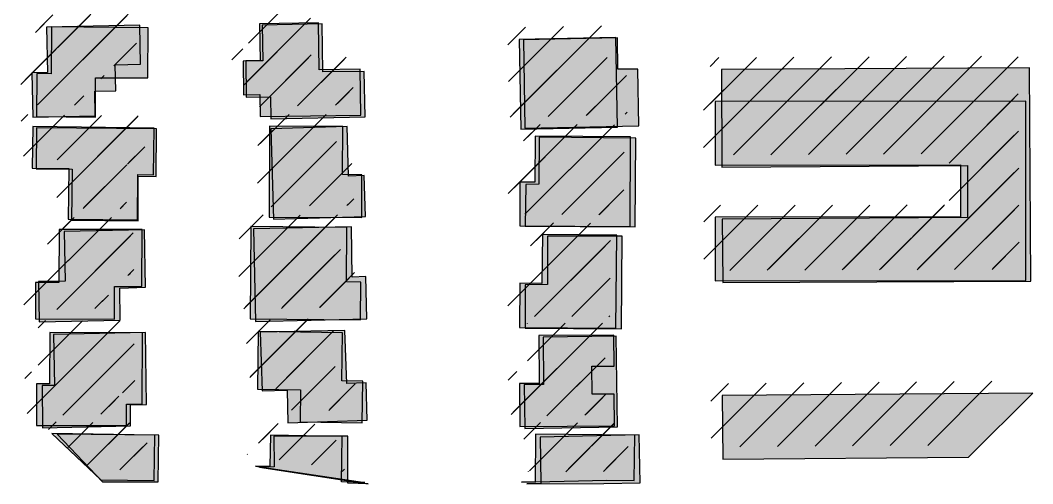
# Model space of a CAD drawing. Extents: x 6438959 to 7279357, y 1424492 to 2039161.
# Drawn here: x 6786033 to 6786643, y 1739742 to 1740022 of the extents above; entities that cross this region are included whole.
import ezdxf

# ---------------------------------------------------------------- set-up
doc = ezdxf.new("R2010")
doc.units = 21
doc.layers.add('BUILDINGS', color=9, linetype='Continuous')

msp = doc.modelspace()

# ---------------------------------------------------------------- hatches: boundary and pattern name
at = {"layer": 'BUILDINGS_HATCH'}
for points in [[(6786167.66, 1739997.02), (6786167.94, 1739976.7), (6786177.73, 1739976.82), (6786177.92, 1739963.53), (6786238.41, 1739964.39), (6786238.03, 1739992.13), (6786213.31, 1739991.79), (6786212.91, 1740019.93), (6786177.55, 1740019.46), (6786177.88, 1739997.18)], [(6786241.05, 1739963.47), (6786240.53, 1739990.77), (6786215.64, 1739990.57), (6786215.11, 1740019.33), (6786179.08, 1740018.67), (6786179.55, 1739997.19), (6786169.3, 1739997.11), (6786169.48, 1739975.26), (6786184.12, 1739975.38), (6786184.23, 1739962.27)], [(6786040.44, 1739989.82), (6786040.98, 1739963.21), (6786078.67, 1739963.99), (6786078.37, 1739978.85), (6786090.94, 1739979.1), (6786090.63, 1739994.75), (6786105.92, 1739995.06), (6786105.44, 1740018.5), (6786049.32, 1740017.39), (6786049.87, 1739990.01)], [(6786078.76, 1739963.23), (6786078.86, 1739986.9), (6786110.21, 1739986.79), (6786110.55, 1740017.02), (6786052.25, 1740017.63), (6786052.19, 1739989.23), (6786043.4, 1739989.52), (6786043.32, 1739963.67)], [(6786333.74, 1740010.03), (6786334.76, 1739956.04), (6786392.87, 1739957.14), (6786391.87, 1740011.09)], [(6786337.19, 1739956.61), (6786405.73, 1739957.9), (6786405.15, 1739992.12), (6786393.14, 1739992.02), (6786392.99, 1740010.96), (6786336.46, 1740009.76)], [(6786641.72, 1739864.43), (6786640.96, 1739992.96), (6786455.54, 1739991.81), (6786455.73, 1739933.18), (6786603.66, 1739934.03), (6786603.62, 1739902.72), (6786455.99, 1739901.87), (6786456.3, 1739863.64)], [(6786451.81, 1739864.62), (6786638.79, 1739864.88), (6786638.64, 1739972.84), (6786451.66, 1739972.55), (6786451.71, 1739934.24), (6786599.41, 1739934.43), (6786599.46, 1739903.16), (6786451.76, 1739902.93)], [(6786040.73, 1739932.55), (6786062.7, 1739932.29), (6786062.34, 1739901.78), (6786103.97, 1739901.28), (6786104.3, 1739928.66), (6786113.73, 1739928.52), (6786114.09, 1739956.67), (6786041.02, 1739957.57)], [(6786104.47, 1739900.81), (6786104.54, 1739927.76), (6786115.38, 1739927.48), (6786115.44, 1739956.25), (6786043.37, 1739956.75), (6786042.99, 1739931.99), (6786064.67, 1739931.8), (6786064.33, 1739901.21)], [(6786183.22, 1739903.06), (6786239, 1739902.71), (6786239.17, 1739928.53), (6786227.36, 1739928.62), (6786227.57, 1739957.53), (6786183.56, 1739957.82)], [(6786230.26, 1739957.55), (6786184.28, 1739956.08), (6786185.9, 1739901.84), (6786241.25, 1739903.39), (6786240.46, 1739928.14), (6786231.09, 1739927.7)], [(6786334.07, 1739897.78), (6786400.48, 1739897.41), (6786400.8, 1739951.38), (6786343.44, 1739951.71), (6786343.29, 1739923.96), (6786334.24, 1739923.99)], [(6786403.59, 1739897.07), (6786404.03, 1739950.6), (6786345.73, 1739951.22), (6786345.67, 1739922.81), (6786337.76, 1739922.75), (6786337.38, 1739897.62)], [(6786042.61, 1739841.72), (6786090.16, 1739841.63), (6786090.2, 1739861.19), (6786106.7, 1739861.18), (6786106.77, 1739895.59), (6786056.85, 1739895.65), (6786056.79, 1739863.57), (6786042.64, 1739863.6)], [(6786044.42, 1739864.27), (6786044.91, 1739839.88), (6786093.53, 1739841), (6786093.38, 1739860.3), (6786108.9, 1739860.79), (6786108.32, 1739895.38), (6786060, 1739894.26), (6786060.53, 1739864.4)], [(6786171.83, 1739841.75), (6786238.21, 1739841.24), (6786238.41, 1739863.93), (6786229.77, 1739864), (6786230.03, 1739896.85), (6786172.25, 1739897.29)], [(6786173.93, 1739895.92), (6786174.98, 1739840.21), (6786242.05, 1739841.86), (6786241.54, 1739867.34), (6786233.35, 1739866.91), (6786232.81, 1739897.13)], [(6786333.87, 1739836.64), (6786391.99, 1739836.13), (6786392.5, 1739892.1), (6786347.71, 1739892.46), (6786347.45, 1739863.11), (6786334.12, 1739863.22)], [(6786395.3, 1739835.83), (6786395.73, 1739891.54), (6786350.91, 1739891.54), (6786350.85, 1739862.41), (6786337.38, 1739862.3), (6786337.3, 1739836.08)], [(6786043.26, 1739777.56), (6786097.48, 1739777.5), (6786097.49, 1739790.39), (6786106.93, 1739790.39), (6786106.98, 1739833.4), (6786051.21, 1739833.48), (6786051.17, 1739802.61), (6786043.29, 1739802.61)], [(6786108.83, 1739833.48), (6786053.47, 1739832.3), (6786054.02, 1739801.72), (6786046.69, 1739801.66), (6786046.9, 1739776.17), (6786099.91, 1739777.33), (6786099.81, 1739790.08), (6786109.48, 1739790.16)], [(6786176.25, 1739799.37), (6786202.18, 1739798.96), (6786201.87, 1739779.81), (6786239.19, 1739779.24), (6786239.6, 1739804.26), (6786227.03, 1739804.48), (6786227.47, 1739833.4), (6786176.78, 1739834.19)], [(6786230.06, 1739802.8), (6786228.92, 1739834.83), (6786177.96, 1739833.69), (6786179.13, 1739798.37), (6786194.06, 1739798.86), (6786194.52, 1739779.2), (6786242.25, 1739780.69), (6786241.78, 1739803.26)], [(6786334.09, 1739777), (6786391.07, 1739777.24), (6786390.97, 1739796.47), (6786377.61, 1739796.4), (6786377.53, 1739813.18), (6786390.89, 1739813.25), (6786390.82, 1739832.01), (6786345.62, 1739831.82), (6786345.74, 1739802.87), (6786333.97, 1739802.81)], [(6786392.12, 1739831.43), (6786348.18, 1739830.71), (6786348.41, 1739802.31), (6786336.7, 1739802.21), (6786337.21, 1739775.64), (6786392.86, 1739776.82)], [(6786642.86, 1739797.08), (6786455.98, 1739795.55), (6786456.29, 1739757.32), (6786604.22, 1739758.53)], [(6786081.9, 1739744.89), (6786114.1, 1739744.46), (6786114.46, 1739771.81), (6786052.41, 1739772.65)], [(6786082.91, 1739743.7), (6786116.59, 1739743.61), (6786116.95, 1739771.65), (6786055.72, 1739772.24)], [(6786240.89, 1739743.28), (6786226.77, 1739743.53), (6786227.28, 1739770.91), (6786184.09, 1739771.69), (6786183.75, 1739752.93), (6786175.1, 1739753.12)], [(6786242.86, 1739742.46), (6786230.56, 1739742.72), (6786230.62, 1739771.12), (6786186.09, 1739771.12), (6786186.24, 1739752.55), (6786177.45, 1739752.48)], [(6786386.56, 1739744.55), (6786403.05, 1739744.39), (6786403.3, 1739771.77), (6786343.59, 1739772.3), (6786343.33, 1739743.35), (6786335.1, 1739743.43)], [(6786406.61, 1739743.07), (6786406.08, 1739771.83), (6786346.33, 1739770.61), (6786346.85, 1739742.58), (6786338.36, 1739742.51), (6786384.64, 1739742.53)]]:
    msp.add_hatch(color=251, dxfattribs=at).paths.add_polyline_path(points)
at = {"layer": 'BUILDINGS_SHADOW'}
h = msp.add_hatch(dxfattribs=at)
h.set_pattern_fill('ANSI31', scale=5)
h.paths.add_polyline_path([(6786033.49, 1739997.02), (6786034.03, 1739970.41), (6786071.73, 1739971.19), (6786071.43, 1739986.05), (6786084, 1739986.29), (6786083.69, 1740001.95), (6786098.98, 1740002.26), (6786098.5, 1740025.7), (6786042.38, 1740024.59), (6786042.93, 1739997.21)])
h = msp.add_hatch(dxfattribs=at)
h.set_pattern_fill('ANSI31', scale=5)
h.paths.add_polyline_path([(6786160.72, 1740004.22), (6786161, 1739983.9), (6786170.78, 1739984.02), (6786170.98, 1739970.73), (6786231.47, 1739971.59), (6786231.09, 1739999.33), (6786206.37, 1739998.98), (6786205.96, 1740027.13), (6786170.61, 1740026.66), (6786170.94, 1740004.37)])
h = msp.add_hatch(dxfattribs=at)
h.set_pattern_fill('ANSI31', scale=5)
h.paths.add_polyline_path([(6786234.11, 1739970.66), (6786233.59, 1739997.97), (6786208.69, 1739997.77), (6786208.17, 1740026.53), (6786172.14, 1740025.87), (6786172.61, 1740004.39), (6786162.36, 1740004.3), (6786162.54, 1739982.46), (6786177.18, 1739982.58), (6786177.29, 1739969.47)])
h = msp.add_hatch(dxfattribs=at)
h.set_pattern_fill('ANSI31', scale=5)
h.paths.add_polyline_path([(6786071.82, 1739970.43), (6786071.92, 1739994.1), (6786103.27, 1739993.99), (6786103.61, 1740024.21), (6786045.31, 1740024.83), (6786045.25, 1739996.43), (6786036.46, 1739996.72), (6786036.37, 1739970.87)])
h = msp.add_hatch(dxfattribs=at)
h.set_pattern_fill('ANSI31', scale=5)
h.paths.add_polyline_path([(6786326.79, 1740017.23), (6786327.82, 1739963.24), (6786385.93, 1739964.33), (6786384.93, 1740018.29)])
h = msp.add_hatch(dxfattribs=at)
h.set_pattern_fill('ANSI31', scale=5)
h.paths.add_polyline_path([(6786330.25, 1739963.81), (6786398.79, 1739965.1), (6786398.21, 1739999.32), (6786386.2, 1739999.22), (6786386.05, 1740018.15), (6786329.52, 1740016.96)])
h = msp.add_hatch(dxfattribs=at)
h.set_pattern_fill('ANSI31', scale=5)
h.paths.add_polyline_path([(6786634.78, 1739871.63), (6786634.02, 1740000.16), (6786448.6, 1739999), (6786448.79, 1739940.38), (6786596.72, 1739941.23), (6786596.68, 1739909.92), (6786449.04, 1739909.07), (6786449.36, 1739870.84)])
h = msp.add_hatch(dxfattribs=at)
h.set_pattern_fill('ANSI31', scale=5)
h.paths.add_polyline_path([(6786444.87, 1739871.82), (6786631.85, 1739872.08), (6786631.7, 1739980.04), (6786444.72, 1739979.75), (6786444.77, 1739941.44), (6786592.46, 1739941.63), (6786592.52, 1739910.35), (6786444.82, 1739910.13)])
h = msp.add_hatch(dxfattribs=at)
h.set_pattern_fill('ANSI31', scale=5)
h.paths.add_polyline_path([(6786033.79, 1739939.75), (6786055.76, 1739939.49), (6786055.39, 1739908.97), (6786097.03, 1739908.48), (6786097.36, 1739935.86), (6786106.79, 1739935.72), (6786107.15, 1739963.87), (6786034.08, 1739964.77)])
h = msp.add_hatch(dxfattribs=at)
h.set_pattern_fill('ANSI31', scale=5)
h.paths.add_polyline_path([(6786176.28, 1739910.26), (6786232.06, 1739909.91), (6786232.23, 1739935.73), (6786220.42, 1739935.81), (6786220.62, 1739964.73), (6786176.62, 1739965.02)])
h = msp.add_hatch(dxfattribs=at)
h.set_pattern_fill('ANSI31', scale=5)
h.paths.add_polyline_path([(6786223.32, 1739964.75), (6786177.34, 1739963.28), (6786178.96, 1739909.04), (6786234.31, 1739910.59), (6786233.52, 1739935.34), (6786224.15, 1739934.9)])
h = msp.add_hatch(dxfattribs=at)
h.set_pattern_fill('ANSI31', scale=5)
h.paths.add_polyline_path([(6786097.53, 1739908.01), (6786097.6, 1739934.95), (6786108.44, 1739934.68), (6786108.5, 1739963.45), (6786036.43, 1739963.95), (6786036.05, 1739939.18), (6786057.73, 1739939), (6786057.39, 1739908.41)])
h = msp.add_hatch(dxfattribs=at)
h.set_pattern_fill('ANSI31', scale=5)
h.paths.add_polyline_path([(6786327.13, 1739904.97), (6786393.54, 1739904.61), (6786393.86, 1739958.57), (6786336.5, 1739958.9), (6786336.35, 1739931.16), (6786327.29, 1739931.19)])
h = msp.add_hatch(dxfattribs=at)
h.set_pattern_fill('ANSI31', scale=5)
h.paths.add_polyline_path([(6786396.65, 1739904.27), (6786397.09, 1739957.8), (6786338.79, 1739958.41), (6786338.73, 1739930.01), (6786330.82, 1739929.95), (6786330.44, 1739904.82)])
h = msp.add_hatch(dxfattribs=at)
h.set_pattern_fill('ANSI31', scale=5)
h.paths.add_polyline_path([(6786164.89, 1739848.95), (6786231.27, 1739848.44), (6786231.47, 1739871.13), (6786222.83, 1739871.2), (6786223.08, 1739904.05), (6786165.31, 1739904.49)])
h = msp.add_hatch(dxfattribs=at)
h.set_pattern_fill('ANSI31', scale=5)
h.paths.add_polyline_path([(6786166.99, 1739903.12), (6786168.04, 1739847.41), (6786235.11, 1739849.06), (6786234.6, 1739874.54), (6786226.4, 1739874.11), (6786225.86, 1739904.33)])
h = msp.add_hatch(dxfattribs=at)
h.set_pattern_fill('ANSI31', scale=5)
h.paths.add_polyline_path([(6786035.67, 1739848.91), (6786083.22, 1739848.83), (6786083.26, 1739868.38), (6786099.76, 1739868.37), (6786099.83, 1739902.78), (6786049.91, 1739902.85), (6786049.85, 1739870.77), (6786035.7, 1739870.8)])
h = msp.add_hatch(dxfattribs=at)
h.set_pattern_fill('ANSI31', scale=5)
h.paths.add_polyline_path([(6786037.48, 1739871.47), (6786037.97, 1739847.08), (6786086.59, 1739848.2), (6786086.43, 1739867.5), (6786101.96, 1739867.99), (6786101.38, 1739902.58), (6786053.05, 1739901.45), (6786053.59, 1739871.6)])
h = msp.add_hatch(dxfattribs=at)
h.set_pattern_fill('ANSI31', scale=5)
h.paths.add_polyline_path([(6786326.93, 1739843.84), (6786385.05, 1739843.33), (6786385.56, 1739899.3), (6786340.76, 1739899.66), (6786340.51, 1739870.31), (6786327.18, 1739870.42)])
h = msp.add_hatch(dxfattribs=at)
h.set_pattern_fill('ANSI31', scale=5)
h.paths.add_polyline_path([(6786388.36, 1739843.03), (6786388.78, 1739898.74), (6786343.96, 1739898.74), (6786343.91, 1739869.61), (6786330.44, 1739869.5), (6786330.36, 1739843.28)])
h = msp.add_hatch(dxfattribs=at)
h.set_pattern_fill('ANSI31', scale=5)
h.paths.add_polyline_path([(6786036.32, 1739784.76), (6786090.54, 1739784.7), (6786090.55, 1739797.59), (6786099.98, 1739797.59), (6786100.04, 1739840.59), (6786044.27, 1739840.68), (6786044.23, 1739809.81), (6786036.35, 1739809.81)])
h = msp.add_hatch(dxfattribs=at)
h.set_pattern_fill('ANSI31', scale=5)
h.paths.add_polyline_path([(6786101.89, 1739840.68), (6786046.53, 1739839.5), (6786047.07, 1739808.92), (6786039.75, 1739808.86), (6786039.96, 1739783.37), (6786092.97, 1739784.53), (6786092.87, 1739797.28), (6786102.53, 1739797.36)])
h = msp.add_hatch(dxfattribs=at)
h.set_pattern_fill('ANSI31', scale=5)
h.paths.add_polyline_path([(6786169.31, 1739806.57), (6786195.24, 1739806.16), (6786194.92, 1739787.01), (6786232.25, 1739786.44), (6786232.66, 1739811.46), (6786220.09, 1739811.68), (6786220.53, 1739840.6), (6786169.84, 1739841.38)])
h = msp.add_hatch(dxfattribs=at)
h.set_pattern_fill('ANSI31', scale=5)
h.paths.add_polyline_path([(6786223.12, 1739810), (6786221.98, 1739842.03), (6786171.02, 1739840.88), (6786172.19, 1739805.57), (6786187.12, 1739806.06), (6786187.58, 1739786.4), (6786235.31, 1739787.88), (6786234.84, 1739810.46)])
h = msp.add_hatch(dxfattribs=at)
h.set_pattern_fill('ANSI31', scale=5)
h.paths.add_polyline_path([(6786327.15, 1739784.19), (6786384.13, 1739784.44), (6786384.03, 1739803.67), (6786370.67, 1739803.59), (6786370.59, 1739820.38), (6786383.95, 1739820.45), (6786383.88, 1739839.2), (6786338.68, 1739839.02), (6786338.8, 1739810.07), (6786327.03, 1739810.01)])
h = msp.add_hatch(dxfattribs=at)
h.set_pattern_fill('ANSI31', scale=5)
h.paths.add_polyline_path([(6786385.18, 1739838.63), (6786341.24, 1739837.91), (6786341.47, 1739809.51), (6786329.76, 1739809.41), (6786330.27, 1739782.84), (6786385.92, 1739784.02)])
h = msp.add_hatch(dxfattribs=at)
h.set_pattern_fill('ANSI31', scale=5)
h.paths.add_polyline_path([(6786635.92, 1739804.28), (6786449.04, 1739802.74), (6786449.35, 1739764.51), (6786597.28, 1739765.73)])
h = msp.add_hatch(dxfattribs=at)
h.set_pattern_fill('ANSI31', scale=5)
h.paths.add_polyline_path([(6786074.96, 1739752.09), (6786107.16, 1739751.66), (6786107.52, 1739779.01), (6786045.47, 1739779.85)])
h = msp.add_hatch(dxfattribs=at)
h.set_pattern_fill('ANSI31', scale=5)
h.paths.add_polyline_path([(6786075.96, 1739750.89), (6786109.65, 1739750.81), (6786110.01, 1739778.85), (6786048.78, 1739779.44)])
h = msp.add_hatch(dxfattribs=at)
h.set_pattern_fill('ANSI31', scale=5)
h.paths.add_polyline_path([(6786233.95, 1739750.48), (6786219.83, 1739750.73), (6786220.34, 1739778.11), (6786177.15, 1739778.89), (6786176.81, 1739760.13), (6786168.16, 1739760.32)])
h = msp.add_hatch(dxfattribs=at)
h.set_pattern_fill('ANSI31', scale=5)
h.paths.add_polyline_path([(6786235.92, 1739749.66), (6786223.61, 1739749.92), (6786223.67, 1739778.32), (6786179.15, 1739778.32), (6786179.3, 1739759.75), (6786170.51, 1739759.68)])
h = msp.add_hatch(dxfattribs=at)
h.set_pattern_fill('ANSI31', scale=5)
h.paths.add_polyline_path([(6786379.62, 1739751.74), (6786396.11, 1739751.59), (6786396.36, 1739778.97), (6786336.65, 1739779.5), (6786336.39, 1739750.55), (6786328.16, 1739750.63)])
h = msp.add_hatch(dxfattribs=at)
h.set_pattern_fill('ANSI31', scale=5)
h.paths.add_polyline_path([(6786399.67, 1739750.27), (6786399.14, 1739779.03), (6786339.39, 1739777.81), (6786339.91, 1739749.78), (6786331.42, 1739749.71), (6786377.7, 1739749.73)])

# ---------------------------------------------------------------- linework, layer by layer
at = {"layer": 'BUILDINGS'}
for points in [[(6786167.66, 1739997.02), (6786167.94, 1739976.7), (6786177.73, 1739976.82), (6786177.92, 1739963.53), (6786238.41, 1739964.39), (6786238.03, 1739992.13), (6786213.31, 1739991.79), (6786212.91, 1740019.93), (6786177.55, 1740019.46), (6786177.88, 1739997.18), (6786167.66, 1739997.02)], [(6786241.05, 1739963.47), (6786240.53, 1739990.77), (6786215.64, 1739990.57), (6786215.11, 1740019.33), (6786179.08, 1740018.67), (6786179.55, 1739997.19), (6786169.3, 1739997.11), (6786169.48, 1739975.26), (6786184.12, 1739975.38), (6786184.23, 1739962.27), (6786241.05, 1739963.47)], [(6786040.44, 1739989.82), (6786040.98, 1739963.21), (6786078.67, 1739963.99), (6786078.37, 1739978.85), (6786090.94, 1739979.1), (6786090.63, 1739994.75), (6786105.92, 1739995.06), (6786105.44, 1740018.5), (6786049.32, 1740017.39), (6786049.87, 1739990.01), (6786040.44, 1739989.82)], [(6786078.76, 1739963.23), (6786078.86, 1739986.9), (6786110.21, 1739986.79), (6786110.55, 1740017.02), (6786052.25, 1740017.63), (6786052.19, 1739989.23), (6786043.4, 1739989.52), (6786043.32, 1739963.67), (6786078.76, 1739963.23)], [(6786333.74, 1740010.03), (6786334.76, 1739956.04), (6786392.87, 1739957.14), (6786391.87, 1740011.09), (6786333.74, 1740010.03)], [(6786337.19, 1739956.61), (6786405.73, 1739957.9), (6786405.15, 1739992.12), (6786393.14, 1739992.02), (6786392.99, 1740010.96), (6786336.46, 1740009.76), (6786337.19, 1739956.61)], [(6786641.72, 1739864.43), (6786640.96, 1739992.96), (6786455.54, 1739991.81), (6786455.73, 1739933.18), (6786603.66, 1739934.03), (6786603.62, 1739902.72), (6786455.99, 1739901.87), (6786456.3, 1739863.64), (6786641.72, 1739864.43)], [(6786451.81, 1739864.62), (6786638.79, 1739864.88), (6786638.64, 1739972.84), (6786451.66, 1739972.55), (6786451.71, 1739934.24), (6786599.41, 1739934.43), (6786599.46, 1739903.16), (6786451.76, 1739902.93), (6786451.81, 1739864.62)], [(6786040.73, 1739932.55), (6786062.7, 1739932.29), (6786062.34, 1739901.78), (6786103.97, 1739901.28), (6786104.3, 1739928.66), (6786113.73, 1739928.52), (6786114.09, 1739956.67), (6786041.02, 1739957.57), (6786040.73, 1739932.55)], [(6786104.47, 1739900.81), (6786104.54, 1739927.76), (6786115.38, 1739927.48), (6786115.44, 1739956.25), (6786043.37, 1739956.75), (6786042.99, 1739931.99), (6786064.67, 1739931.8), (6786064.33, 1739901.21), (6786104.47, 1739900.81)], [(6786183.22, 1739903.06), (6786239, 1739902.71), (6786239.17, 1739928.53), (6786227.36, 1739928.62), (6786227.57, 1739957.53), (6786183.56, 1739957.82), (6786183.22, 1739903.06)], [(6786230.26, 1739957.55), (6786184.28, 1739956.08), (6786185.9, 1739901.84), (6786241.25, 1739903.39), (6786240.46, 1739928.14), (6786231.09, 1739927.7), (6786230.26, 1739957.55)], [(6786334.07, 1739897.78), (6786400.48, 1739897.41), (6786400.8, 1739951.38), (6786343.44, 1739951.71), (6786343.29, 1739923.96), (6786334.24, 1739923.99), (6786334.07, 1739897.78)], [(6786403.59, 1739897.07), (6786404.03, 1739950.6), (6786345.73, 1739951.22), (6786345.67, 1739922.81), (6786337.76, 1739922.75), (6786337.38, 1739897.62), (6786403.59, 1739897.07)], [(6786042.61, 1739841.72), (6786090.16, 1739841.63), (6786090.2, 1739861.19), (6786106.7, 1739861.18), (6786106.77, 1739895.59), (6786056.85, 1739895.65), (6786056.79, 1739863.57), (6786042.64, 1739863.6), (6786042.61, 1739841.72)], [(6786044.42, 1739864.27), (6786044.91, 1739839.88), (6786093.53, 1739841), (6786093.38, 1739860.3), (6786108.9, 1739860.79), (6786108.32, 1739895.38), (6786060, 1739894.26), (6786060.53, 1739864.4), (6786044.42, 1739864.27)], [(6786171.83, 1739841.75), (6786238.21, 1739841.24), (6786238.41, 1739863.93), (6786229.77, 1739864), (6786230.03, 1739896.85), (6786172.25, 1739897.29), (6786171.83, 1739841.75)], [(6786173.93, 1739895.92), (6786174.98, 1739840.21), (6786242.05, 1739841.86), (6786241.54, 1739867.34), (6786233.35, 1739866.91), (6786232.81, 1739897.13), (6786173.93, 1739895.92)], [(6786333.87, 1739836.64), (6786391.99, 1739836.13), (6786392.5, 1739892.1), (6786347.71, 1739892.46), (6786347.45, 1739863.11), (6786334.12, 1739863.22), (6786333.87, 1739836.64)], [(6786395.3, 1739835.83), (6786395.73, 1739891.54), (6786350.91, 1739891.54), (6786350.85, 1739862.41), (6786337.38, 1739862.3), (6786337.3, 1739836.08), (6786395.3, 1739835.83)], [(6786043.26, 1739777.56), (6786097.48, 1739777.5), (6786097.49, 1739790.39), (6786106.93, 1739790.39), (6786106.98, 1739833.4), (6786051.21, 1739833.48), (6786051.17, 1739802.61), (6786043.29, 1739802.61), (6786043.26, 1739777.56)], [(6786108.83, 1739833.48), (6786053.47, 1739832.3), (6786054.02, 1739801.72), (6786046.69, 1739801.66), (6786046.9, 1739776.17), (6786099.91, 1739777.33), (6786099.81, 1739790.08), (6786109.48, 1739790.16), (6786108.83, 1739833.48)], [(6786176.25, 1739799.37), (6786202.18, 1739798.96), (6786201.87, 1739779.81), (6786239.19, 1739779.24), (6786239.6, 1739804.26), (6786227.03, 1739804.48), (6786227.47, 1739833.4), (6786176.78, 1739834.19), (6786176.25, 1739799.37)], [(6786230.06, 1739802.8), (6786228.92, 1739834.83), (6786177.96, 1739833.69), (6786179.13, 1739798.37), (6786194.06, 1739798.86), (6786194.52, 1739779.2), (6786242.25, 1739780.69), (6786241.78, 1739803.26), (6786230.06, 1739802.8)], [(6786334.09, 1739777), (6786391.07, 1739777.24), (6786390.97, 1739796.47), (6786377.61, 1739796.4), (6786377.53, 1739813.18), (6786390.89, 1739813.25), (6786390.82, 1739832.01), (6786345.62, 1739831.82), (6786345.74, 1739802.87), (6786333.97, 1739802.81), (6786334.09, 1739777)], [(6786392.12, 1739831.43), (6786348.18, 1739830.71), (6786348.41, 1739802.31), (6786336.7, 1739802.21), (6786337.21, 1739775.64), (6786392.86, 1739776.82), (6786392.12, 1739831.43)], [(6786642.86, 1739797.08), (6786455.98, 1739795.55), (6786456.29, 1739757.32), (6786604.22, 1739758.53), (6786642.86, 1739797.08)], [(6786081.9, 1739744.89), (6786114.1, 1739744.46), (6786114.46, 1739771.81), (6786052.41, 1739772.65)], [(6786082.91, 1739743.7), (6786116.59, 1739743.61), (6786116.95, 1739771.65), (6786055.72, 1739772.24)], [(6786240.89, 1739743.28), (6786226.77, 1739743.53), (6786227.28, 1739770.91), (6786184.09, 1739771.69), (6786183.75, 1739752.93), (6786175.1, 1739753.12)], [(6786242.86, 1739742.46), (6786230.56, 1739742.72), (6786230.62, 1739771.12), (6786186.09, 1739771.12), (6786186.24, 1739752.55), (6786177.45, 1739752.48)], [(6786386.56, 1739744.55), (6786403.05, 1739744.39), (6786403.3, 1739771.77), (6786343.59, 1739772.3), (6786343.33, 1739743.35), (6786335.1, 1739743.43)], [(6786406.61, 1739743.07), (6786406.08, 1739771.83), (6786346.33, 1739770.61), (6786346.85, 1739742.58), (6786338.36, 1739742.51), (6786384.64, 1739742.53), (6786406.61, 1739743.07)]]:
    msp.add_lwpolyline(points, close=True, dxfattribs=at)

doc.saveas('drawing.dxf')
